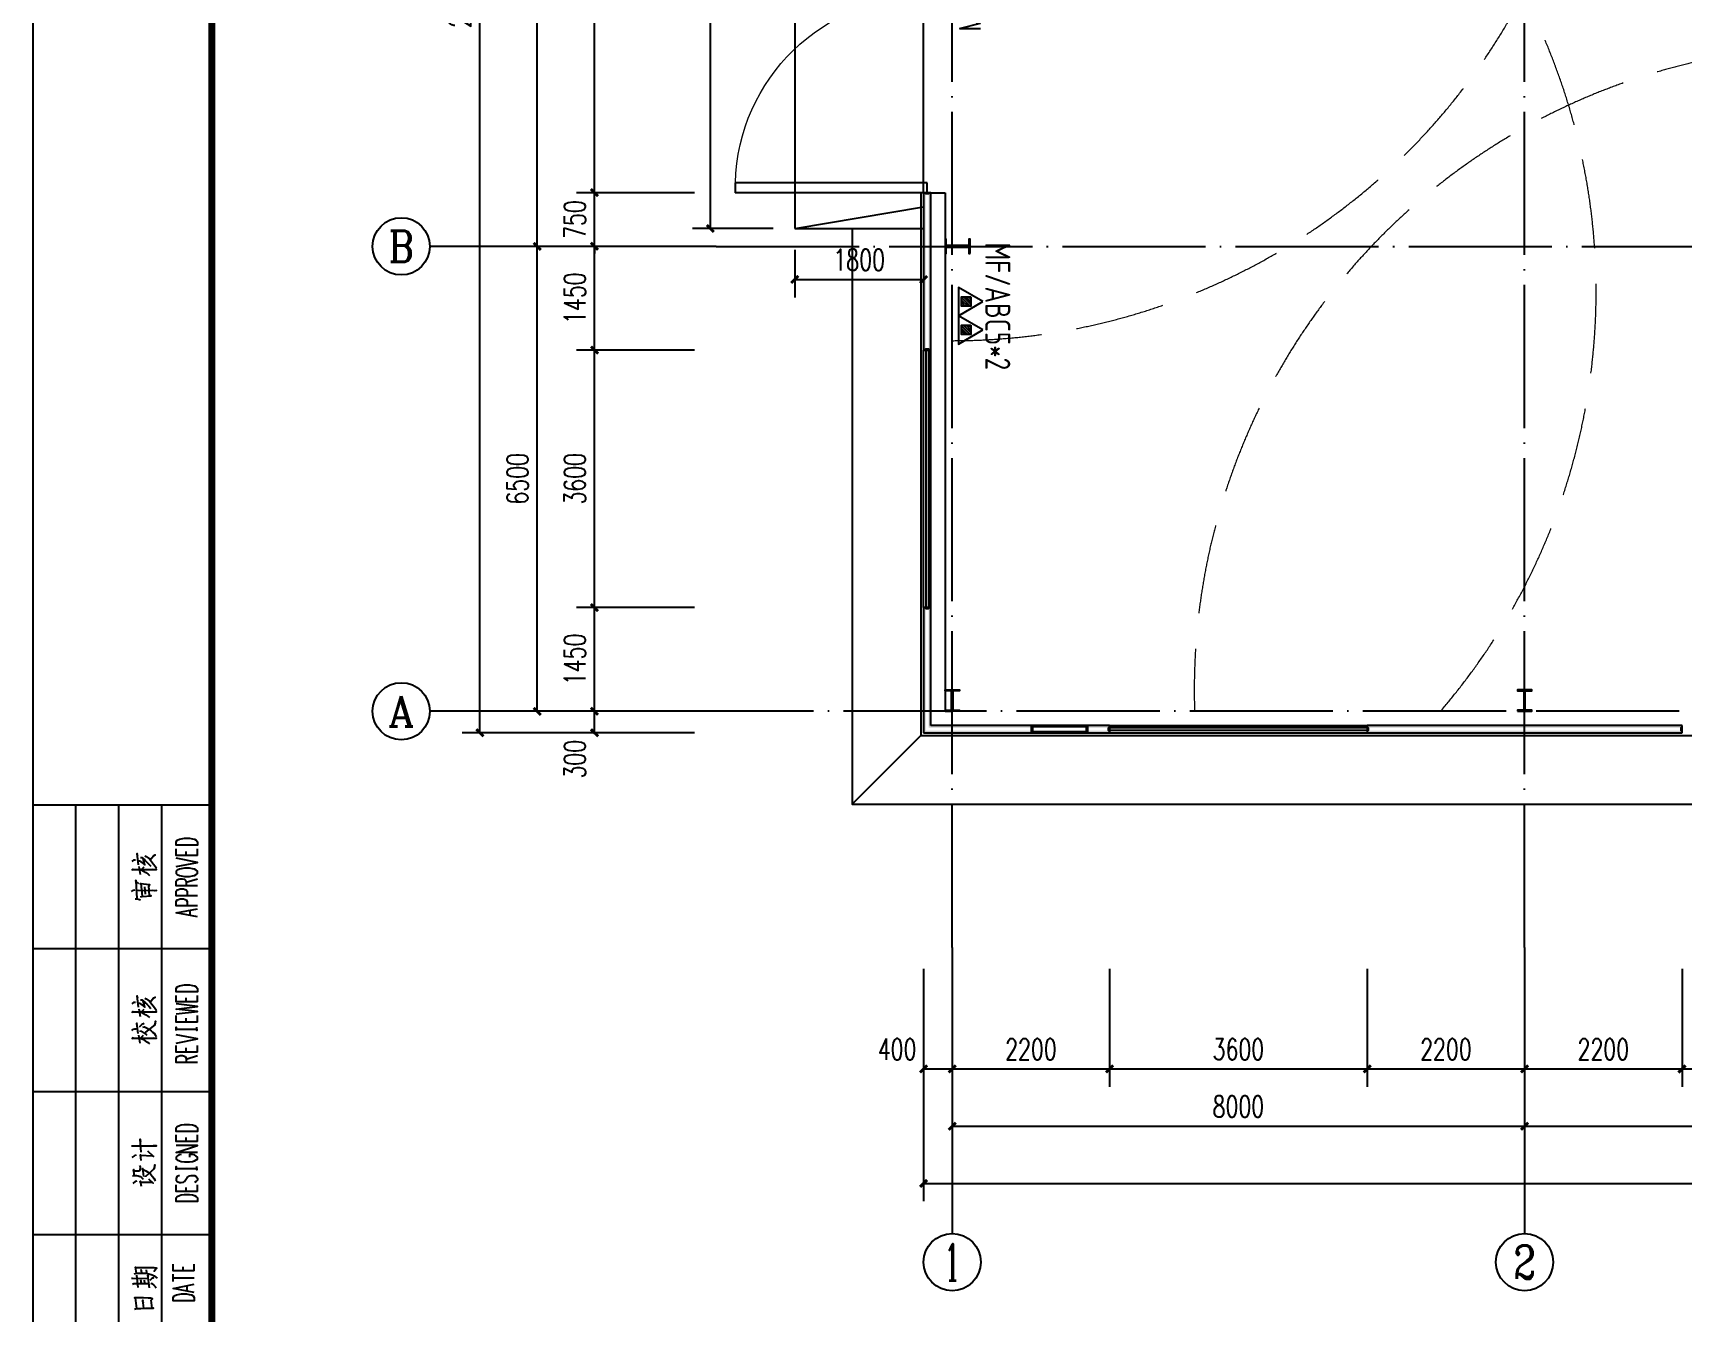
# Model space of a CAD drawing. Extents: x 4579863 to 4663963, y -547270 to -273670.
# Drawn here: x 4579863 to 4602910, y -470121 to -452240 of the extents above; entities that cross this region are included whole.
import ezdxf
from ezdxf.enums import TextEntityAlignment as Align

# ---------------------------------------------------------------- set-up
doc = ezdxf.new("R2010")
doc.units = 0
doc.header["$LTSCALE"] = 1000
doc.header["$MEASUREMENT"] = 0
doc.linetypes.add('DASH', pattern=[0.35, 0.25, -0.1])
doc.linetypes.add('DOTE', pattern=[2.42, 2, -0.2, 0.02, -0.2])
doc.layers.get('0').update_dxf_attribs({"linetype": 'CONTINUOUS'})
doc.layers.get('Defpoints').update_dxf_attribs({"linetype": 'CONTINUOUS'})
doc.layers.add('_0', color=7, linetype='CONTINUOUS', lineweight=25)
for name, color, linetype in [('AXIS', 3, 'CONTINUOUS'), ('AXIS_TEXT', 7, 'CONTINUOUS'), ('DOTE', 252, 'CONTINUOUS'), ('PIPE-消防', 1, 'CONTINUOUS'), ('Prof', 2, 'CONTINUOUS'), ('PUB_DIM', 3, 'CONTINUOUS'), ('PUB_TITLE', 4, 'CONTINUOUS'), ('PUB_WALL', 9, 'CONTINUOUS'), ('STAIR', 5, 'CONTINUOUS'), ('TEXT_给水', 7, 'CONTINUOUS'), ('WALL-MOVE', 6, 'CONTINUOUS'), ('WINDOW', 4, 'CONTINUOUS'), ('WINDOW_TEXT', 7, 'CONTINUOUS')]:
    doc.layers.add(name, color=color, linetype=linetype)
doc.styles.add('_TCH_AXIS', font='COMPLEX', dxfattribs={"bigfont": 'GBCBIG'})
doc.styles.add('_TCH_DIM_T3', font='SIMPLEX', dxfattribs={"width": 0.705882, "bigfont": 'GBCBIG'})
doc.styles.add('_TCH_WINDOW', font='SIMPLEX', dxfattribs={"height": 3.5, "bigfont": 'GBCBIG'})
doc.styles.add('COMPLEX', font='COMPLEX')
doc.styles.add('sceie', font='SCEIE', dxfattribs={"width": 0.75, "bigfont": 'SCEIC'})
doc.dimstyles.new('_TCH_ARCH&&100', dxfattribs={"dimtxt": 297.5, "dimasz": 100, "dimexe": 250, "dimexo": 300, "dimgap": 126.25, "dimtad": 1, "dimdec": 0, "dimzin": 0, "dimdsep": 46, "dimtxsty": '_TCH_DIM_T3', "dimblk": 'ARCHTICK', "dimcen": 0.09, "dimclrt": 7, "dimazin": 2, "dimtfac": 1, "dimtdec": 0, "dimtix": 1, "dimtmove": 2, "dimatfit": 3, "dimfxl": 0, "dimtolj": 1, "dimtzin": 0, "dimarcsym": 0})

# ---------------------------------------------------------------- blocks, each defined once
blk = doc.blocks.new('A$C04D97144')
for p, q in [((6, 0), (6, 180)), ((12, 0), (12, 180)), ((18, 0), (18, 180)), ((0, 160), (25, 160)), ((0, 140), (25, 140)), ((0, 120), (25, 120))]:
    blk.add_line(p, q)
blk.add_lwpolyline([(0, 180), (0, 0), (25, 0), (25, 180)], close=True)
for points in [[(22.97, 174.41), (20.03, 174.41), (20.03, 174.9), (20.17, 175.1), (20.47, 175.24), (20.72, 175.32), (21.18, 175.38), (21.87, 175.38), (22.28, 175.32), (22.58, 175.24), (22.83, 175.1), (22.97, 174.9), (22.97, 174.41), (22.97, 174.41)], [(14.77, 171.68), (14.55, 173.26), (14.52, 173.14), (14.6, 172.92)], [(15.62, 172.92), (15.82, 172.82), (16.28, 172.49), (16.56, 172.15), (16.86, 171.79), (17.09, 171.47), (17.27, 171.22)], [(16.39, 172.38), (16.86, 172.95), (17.09, 173.06), (16.81, 172.89)], [(22.97, 173), (20.03, 173), (20.03, 173.91)], [(21.43, 173), (21.43, 173.56)], [(22.97, 173), (22.97, 173.91)], [(13.81, 170.94), (13.95, 171.05), (13.92, 171.02), (17.27, 171.02), (17, 170.98), (16.72, 171.02)], [(13.86, 172.15), (14.14, 172.35), (14.27, 172.38), (14.34, 172.35)], [(14.74, 172.24), (14.91, 172.21), (15.58, 171.72), (15.62, 171.68), (15.41, 172.54)], [(14.8, 171.44), (14.97, 170.34)], [(14.99, 171.05), (15.44, 170.8), (15.79, 170.59), (16.04, 170.42), (16.29, 170.2)], [(15.05, 172.71), (15.19, 172.68), (15.62, 172.35), (15.65, 172.32), (15.93, 172.07), (16.21, 171.79), (16.46, 171.47)], [(15.19, 171.05), (15.54, 171.41)], [(20.03, 171.46), (22.97, 172.02), (20.03, 172.59)], [(20.03, 170.48), (20.17, 170.34), (20.47, 170.2), (20.72, 170.14), (21.18, 170.06), (21.87, 170.06), (22.28, 170.14), (22.58, 170.2), (22.83, 170.34), (22.97, 170.48), (22.97, 170.77), (22.83, 170.91), (22.58, 171.05), (22.28, 171.11), (21.87, 171.19), (21.18, 171.19), (20.72, 171.11), (20.47, 171.05), (20.17, 170.91), (20.03, 170.77), (20.03, 170.48), (20.03, 170.48)], [(14.56, 166.93), (14.41, 169.49), (14.31, 169.43), (14.77, 169.08)], [(16.18, 168.75), (16.32, 168.86), (14.97, 169.04), (15.08, 169.08), (15.27, 167.31)], [(15.02, 167.18), (15.27, 167.25), (16.53, 167.36), (16.29, 167.32), (16.18, 168.75), (16.15, 168.58), (16.21, 168.27)], [(15.73, 167.59), (15.62, 168.61)], [(22.97, 168.74), (20.03, 168.74), (20.03, 169.37), (20.17, 169.57), (20.33, 169.65), (20.58, 169.71), (20.88, 169.71), (21.18, 169.65), (21.27, 169.57), (21.43, 169.37), (21.43, 168.74)], [(22.97, 167.34), (20.03, 167.34), (20.03, 167.97), (20.17, 168.17), (20.33, 168.24), (20.58, 168.31), (21.02, 168.31), (21.27, 168.24), (21.43, 168.17), (21.57, 167.97), (21.57, 167.34)], [(21.43, 169.23), (22.97, 169.71)], [(13.78, 167.95), (14.06, 168.13), (14.27, 168.19)], [(14.27, 166.93), (14.52, 166.93), (14.71, 166.88), (14.91, 166.82), (15.05, 166.76)], [(14.66, 168.06), (14.71, 168.13), (17.28, 168.09), (17.03, 168.05), (16.72, 168.09)], [(22.97, 165.93), (20.03, 165.93), (20.03, 166.57), (20.17, 166.77), (20.33, 166.84), (20.58, 166.92), (21.02, 166.92), (21.27, 166.84), (21.43, 166.77), (21.57, 166.57), (21.57, 165.93)], [(22.97, 164.39), (20.03, 164.95), (22.97, 165.52)], [(21.98, 164.61), (21.98, 165.3)], [(22.97, 153.91), (20.03, 153.91), (20.03, 154.4), (20.17, 154.6), (20.47, 154.74), (20.72, 154.82), (21.18, 154.88), (21.87, 154.88), (22.28, 154.82), (22.58, 154.74), (22.83, 154.6), (22.97, 154.4), (22.97, 153.91), (22.97, 153.91)], [(13.86, 152.26), (14.14, 152.46), (14.27, 152.49), (14.34, 152.46)], [(14.77, 151.79), (14.55, 153.37), (14.52, 153.26), (14.6, 153.03)], [(14.74, 152.35), (14.91, 152.32), (15.58, 151.84), (15.62, 151.79), (15.41, 152.67)], [(15.05, 152.82), (15.19, 152.81), (15.62, 152.46), (15.65, 152.43), (15.93, 152.18), (16.21, 151.9), (16.46, 151.58)], [(15.62, 153.03), (15.82, 152.95), (16.28, 152.6), (16.56, 152.26), (16.86, 151.9), (17.09, 151.58), (17.27, 151.33)], [(16.39, 152.49), (16.86, 153.06), (17.09, 153.17), (16.81, 153)], [(22.97, 152.51), (20.03, 152.51), (20.03, 153.42)], [(20.03, 150.83), (22.97, 151.18), (20.03, 151.52), (22.97, 151.88), (20.03, 152.23)], [(21.43, 152.51), (21.43, 153.06)], [(22.97, 152.51), (22.97, 153.42)], [(13.81, 151.05), (13.95, 151.16), (13.92, 151.13), (17.27, 151.13), (17, 151.1), (16.72, 151.13)], [(14.8, 151.55), (14.97, 150.45)], [(14.99, 151.16), (15.44, 150.91), (15.79, 150.7), (16.04, 150.53), (16.29, 150.31)], [(15.19, 151.16), (15.54, 151.52)], [(15.73, 148.21), (15.79, 148.3), (17.09, 149.29), (17.12, 149.82), (17.03, 149.32), (16.92, 149.18)], [(22.97, 149.7), (20.03, 149.7), (20.03, 150.61)], [(21.43, 149.7), (21.43, 150.26)], [(22.97, 149.7), (22.97, 150.61)], [(13.81, 148.52), (14.06, 148.69), (14.23, 148.76), (14.41, 148.76)], [(14.71, 148.1), (14.52, 149.54), (14.49, 149.43), (14.55, 149.29)], [(14.74, 147.84), (14.94, 146.76)], [(14.91, 149.01), (15.22, 149.35), (15.36, 149.43), (15.54, 149.54)], [(14.91, 148.47), (15.13, 148.44), (15.54, 148.16), (15.82, 147.95), (15.93, 147.84)], [(15.08, 147.47), (15.44, 147.88)], [(15.33, 148.98), (15.57, 149.01), (15.96, 148.83), (16.28, 148.66), (16.53, 148.47), (16.72, 148.3), (16.92, 148.13), (17.09, 147.92), (17.27, 147.67)], [(20.03, 148.52), (20.03, 148.98), (20.03, 148.71), (22.89, 148.71), (22.89, 148.52), (22.89, 148.98)], [(20.03, 146.76), (22.97, 147.33), (20.03, 147.89)], [(13.81, 147.36), (13.98, 147.5), (13.92, 147.45), (17.27, 147.45), (17.06, 147.39), (16.78, 147.45)], [(14.94, 147.45), (15.33, 147.28), (15.68, 147.08), (15.99, 146.89), (16.28, 146.65)], [(22.97, 145.5), (20.03, 145.5), (20.03, 146.42)], [(21.43, 145.5), (21.43, 146.07)], [(22.97, 145.5), (22.97, 146.42)], [(22.97, 144.03), (20.03, 144.03), (20.03, 144.67), (20.17, 144.88), (20.33, 144.94), (20.58, 145.02), (20.88, 145.02), (21.18, 144.94), (21.27, 144.88), (21.43, 144.67), (21.43, 144.03)], [(21.43, 144.53), (22.97, 145.02)], [(22.97, 134.41), (20.03, 134.41), (20.03, 134.9), (20.17, 135.1), (20.47, 135.25), (20.72, 135.31), (21.18, 135.39), (21.87, 135.39), (22.28, 135.31), (22.58, 135.25), (22.83, 135.1), (22.97, 134.9), (22.97, 134.41), (22.97, 134.41)], [(22.97, 133), (20.03, 133), (20.03, 133.91)], [(22.97, 133), (22.97, 133.91)], [(13.78, 132.37), (13.98, 132.39), (17.28, 132.39), (17.06, 132.37), (16.78, 132.39)], [(15.13, 131.49), (14.99, 133.33), (14.97, 133.22), (15.02, 132.98)], [(15.13, 130.33), (15.02, 131.11), (14.97, 131.07), (16.72, 131), (16.84, 130.89), (16.04, 131.66)], [(22.97, 131.46), (20.03, 131.46), (22.97, 132.45), (20.03, 132.45)], [(21.43, 133), (21.43, 133.56)], [(13.86, 130.75), (14.14, 130.97), (14.28, 131.08), (14.45, 131.15)], [(14.14, 128.29), (14.09, 129.06), (14, 128.99), (14.23, 128.9), (14.42, 128.9), (14.6, 128.9), (14.8, 128.9), (14.88, 128.93), (14.97, 128.99), (14.99, 129.1), (15.02, 129.24), (15.02, 129.45), (14.99, 129.56), (14.94, 129.64)], [(15.51, 128.11), (15.36, 129.21), (15.27, 129.13), (15.51, 129.02), (15.79, 128.88), (16.01, 128.74), (16.21, 128.6), (16.46, 128.37), (16.7, 128.11), (16.89, 127.86), (17.03, 127.66), (17.12, 127.49)], [(15.76, 128.08), (15.76, 128.15), (17, 129.2), (17.03, 129.73), (16.95, 129.2), (16.84, 129.06)], [(20.72, 131.19), (20.47, 131.11), (20.17, 130.97), (20.03, 130.83), (20.03, 130.55), (20.17, 130.42), (20.47, 130.28), (20.72, 130.2), (21.18, 130.14), (21.87, 130.14), (22.28, 130.2), (22.58, 130.28), (22.83, 130.42), (22.97, 130.55), (22.97, 130.83), (22.83, 130.97), (22.58, 131.11), (22.28, 131.19), (21.87, 131.19), (21.87, 130.83)], [(20.03, 129.02), (20.03, 129.48), (20.03, 129.21), (22.89, 129.21), (22.89, 129.02), (22.89, 129.48)], [(13.92, 128.22), (14.17, 128.26), (14.45, 128.26), (14.71, 128.19), (14.97, 128.11), (15.13, 128), (15.27, 127.89), (15.41, 127.75)], [(13.98, 127.12), (14.38, 127.45), (14.55, 127.52)], [(15.16, 126.7), (15.05, 127.45), (14.94, 127.34), (15.16, 127.31), (16.67, 127.3), (16.78, 127.16), (16.18, 127.75)], [(20.47, 128.24), (20.17, 128.1), (20.03, 127.89), (20.03, 127.61), (20.17, 127.41), (20.47, 127.27), (20.72, 127.27), (21.02, 127.33), (21.18, 127.41), (21.27, 127.55), (21.57, 127.97), (21.73, 128.1), (21.87, 128.18), (22.12, 128.24), (22.58, 128.24), (22.83, 128.1), (22.97, 127.89), (22.97, 127.61), (22.83, 127.41), (22.58, 127.27)], [(22.97, 126.01), (20.03, 126.01), (20.03, 126.92)], [(22.97, 126.01), (22.97, 126.92)], [(22.97, 124.61), (20.03, 124.61), (20.03, 125.1), (20.17, 125.3), (20.47, 125.44), (20.72, 125.52), (21.18, 125.58), (21.87, 125.58), (22.28, 125.52), (22.58, 125.44), (22.83, 125.3), (22.97, 125.1), (22.97, 124.61), (22.97, 124.61)], [(21.43, 126.01), (21.43, 126.56)], [(14.49, 114.6), (14.34, 115.45), (14.27, 115.36), (15.13, 115.36), (15.19, 115.36), (16.46, 115.39), (16.95, 115.36), (17.23, 115.33), (17.31, 115.31), (16.95, 114.89), (17.2, 115.28)], [(22.54, 114.92), (19.59, 114.92), (19.59, 115.83)], [(21, 114.92), (21, 115.48)], [(22.54, 114.92), (22.54, 115.83)], [(13.75, 113.87), (13.92, 113.91), (16.13, 113.83)], [(13.92, 113.06), (14.09, 113.13), (16.21, 113.13)], [(14.14, 114.51), (14.45, 114.6), (15.08, 114.6), (15.76, 114.57), (16.18, 114.51), (16.64, 114.37), (16.92, 114.2), (17.34, 113.88)], [(14.69, 112.61), (14.52, 114.29)], [(15.16, 113.16), (15.08, 113.66)], [(15.19, 114.62), (15.11, 115.11)], [(15.65, 113.17), (15.57, 113.63)], [(15.93, 114.57), (15.93, 114.62), (15.85, 115.07)], [(16.29, 112.53), (16.07, 114.29), (16.04, 114.2), (16.13, 114.09)], [(16.39, 113.63), (16.72, 113.94), (16.86, 113.94), (16.61, 113.83)], [(16.46, 113.17), (16.61, 113.16), (16.89, 112.92), (17.09, 112.72), (17.23, 112.53)], [(19.59, 113.44), (19.59, 114.43)], [(19.59, 113.94), (22.54, 113.94)], [(22.54, 111.9), (19.59, 112.47), (22.54, 113.03)], [(14.17, 109.58), (14.45, 109.64), (15.08, 109.67), (15.73, 109.69), (15.82, 109.69), (16.28, 109.69), (16.86, 109.69), (16.67, 109.69), (16.5, 110.8), (16.7, 111.02), (16.43, 111.08), (16.1, 111.08), (15.44, 111.12), (14.77, 111.13), (14.2, 111.13), (14.28, 111.16), (14.49, 109.67)], [(15.51, 109.69), (15.33, 110.8), (15.3, 110.69), (15.41, 110.42)], [(22.54, 110.72), (19.59, 110.72), (19.59, 111.21), (19.75, 111.41), (20.05, 111.56), (20.3, 111.63), (20.75, 111.7), (21.44, 111.7), (21.85, 111.63), (22.15, 111.56), (22.4, 111.41), (22.54, 111.21), (22.54, 110.72), (22.54, 110.72)], [(21.55, 112.12), (21.55, 112.81)]]:
    blk.add_lwpolyline(points)
blk = doc.blocks.new('A$C1BD43FEB')
blk.add_blockref('A$C04D97144', (0, 0))
blk = doc.blocks.new('GXED01100007000C')
blk.add_blockref('A$C1BD43FEB', (-25, 0))
blk = doc.blocks.new('_ArchTick')
at = {"color": 0, "linetype": 'ByBlock', "const_width": 0.4}
blk.add_lwpolyline([(-0.5, -0.5), (0.5, 0.5)], dxfattribs=at)
blk = doc.blocks.new('*D321')
at = {"layer": 'Defpoints', "color": 0}
for p in [(4590510, -454973), (4592310, -454973), (4592310, -455686)]:
    blk.add_point(p, dxfattribs=at)
at = {"layer": 'PUB_DIM', "color": 0, "lineweight": -2}
for p, q in [((4590510, -455273), (4590510, -455936)), ((4592310, -455273), (4592310, -455936)), ((4590510, -455686), (4592310, -455686))]:
    blk.add_line(p, q, dxfattribs=at)
at = {"layer": 'PUB_DIM', "color": 0, "lineweight": -2, "xscale": 100, "yscale": 100, "zscale": 100, "rotation": 180}
blk.add_blockref('_ArchTick', (4590510, -455686), dxfattribs=at)
at = {"layer": 'PUB_DIM', "color": 0, "lineweight": -2, "xscale": 100, "yscale": 100, "zscale": 100}
blk.add_blockref('_ArchTick', (4592310, -455686), dxfattribs=at)
at = {"layer": 'PUB_DIM', "color": 7, "insert": (4591410, -455411), "char_height": 297.5, "attachment_point": 5, "style": '_TCH_DIM_T3'}
blk.add_mtext('\\A1;1800', dxfattribs=at)
blk = doc.blocks.new('*D322')
at = {"layer": 'Defpoints', "color": 0}
for p in [(4589330, -448473), (4590510, -448473), (4590510, -454973)]:
    blk.add_point(p, dxfattribs=at)
at = {"layer": 'PUB_DIM', "color": 0, "lineweight": -2}
for p, q in [((4590210, -448473), (4589080, -448473)), ((4589330, -454973), (4589330, -448473)), ((4590210, -454973), (4589080, -454973))]:
    blk.add_line(p, q, dxfattribs=at)
at = {"layer": 'PUB_DIM', "color": 0, "lineweight": -2, "xscale": 100, "yscale": 100, "zscale": 100}
for p, rotation in [((4589330, -448473), 90), ((4589330, -454973), 270)]:
    blk.add_blockref('_ArchTick', p, dxfattribs=dict(at, rotation=rotation))
at = {"layer": 'PUB_DIM', "color": 7, "insert": (4589055, -451723), "char_height": 297.5, "attachment_point": 5, "rotation": 90, "style": '_TCH_DIM_T3'}
blk.add_mtext('\\A1;6500', dxfattribs=at)
blk = doc.blocks.new('*D334')
at = {"layer": 'Defpoints', "color": 0}
for p in [(4587710, -461723), (4589410, -461723), (4589410, -462023)]:
    blk.add_point(p, dxfattribs=at)
at = {"layer": 'PUB_DIM', "color": 0, "lineweight": -2}
for p, q in [((4589110, -461723), (4587460, -461723)), ((4587710, -462023), (4587710, -461723)), ((4589110, -462023), (4587460, -462023))]:
    blk.add_line(p, q, dxfattribs=at)
at = {"layer": 'PUB_DIM', "color": 0, "lineweight": -2, "xscale": 100, "yscale": 100, "zscale": 100}
for p, rotation in [((4587710, -461723), 90), ((4587710, -462023), 270)]:
    blk.add_blockref('_ArchTick', p, dxfattribs=dict(at, rotation=rotation))
at = {"layer": 'PUB_DIM', "color": 7, "insert": (4587435, -462393), "char_height": 297.5, "attachment_point": 5, "rotation": 90, "style": '_TCH_DIM_T3'}
blk.add_mtext('\\A1;300', dxfattribs=at)
blk = doc.blocks.new('*D335')
at = {"layer": 'Defpoints', "color": 0}
for p in [(4587710, -460273), (4589410, -460273), (4589410, -461723)]:
    blk.add_point(p, dxfattribs=at)
at = {"layer": 'PUB_DIM', "color": 0, "lineweight": -2}
for p, q in [((4589110, -460273), (4587460, -460273)), ((4587710, -461723), (4587710, -460273)), ((4589110, -461723), (4587460, -461723))]:
    blk.add_line(p, q, dxfattribs=at)
at = {"layer": 'PUB_DIM', "color": 0, "lineweight": -2, "xscale": 100, "yscale": 100, "zscale": 100}
for p, rotation in [((4587710, -460273), 90), ((4587710, -461723), 270)]:
    blk.add_blockref('_ArchTick', p, dxfattribs=dict(at, rotation=rotation))
at = {"layer": 'PUB_DIM', "color": 7, "insert": (4587435, -460998), "char_height": 297.5, "attachment_point": 5, "rotation": 90, "style": '_TCH_DIM_T3'}
blk.add_mtext('\\A1;1450', dxfattribs=at)
blk = doc.blocks.new('*D336')
at = {"layer": 'Defpoints', "color": 0}
for p in [(4587710, -456673), (4589410, -456673), (4589410, -460273)]:
    blk.add_point(p, dxfattribs=at)
at = {"layer": 'PUB_DIM', "color": 0, "lineweight": -2}
for p, q in [((4589110, -456673), (4587460, -456673)), ((4587710, -460273), (4587710, -456673)), ((4589110, -460273), (4587460, -460273))]:
    blk.add_line(p, q, dxfattribs=at)
at = {"layer": 'PUB_DIM', "color": 0, "lineweight": -2, "xscale": 100, "yscale": 100, "zscale": 100}
for p, rotation in [((4587710, -456673), 90), ((4587710, -460273), 270)]:
    blk.add_blockref('_ArchTick', p, dxfattribs=dict(at, rotation=rotation))
at = {"layer": 'PUB_DIM', "color": 7, "insert": (4587435, -458473), "char_height": 297.5, "attachment_point": 5, "rotation": 90, "style": '_TCH_DIM_T3'}
blk.add_mtext('\\A1;3600', dxfattribs=at)
blk = doc.blocks.new('*D337')
at = {"layer": 'Defpoints', "color": 0}
for p in [(4587710, -455223), (4589410, -455223), (4589410, -456673)]:
    blk.add_point(p, dxfattribs=at)
at = {"layer": 'PUB_DIM', "color": 0, "lineweight": -2}
for p, q in [((4589110, -455223), (4587460, -455223)), ((4587710, -456673), (4587710, -455223)), ((4589110, -456673), (4587460, -456673))]:
    blk.add_line(p, q, dxfattribs=at)
at = {"layer": 'PUB_DIM', "color": 0, "lineweight": -2, "xscale": 100, "yscale": 100, "zscale": 100}
for p, rotation in [((4587710, -455223), 90), ((4587710, -456673), 270)]:
    blk.add_blockref('_ArchTick', p, dxfattribs=dict(at, rotation=rotation))
at = {"layer": 'PUB_DIM', "color": 7, "insert": (4587435, -455948), "char_height": 297.5, "attachment_point": 5, "rotation": 90, "style": '_TCH_DIM_T3'}
blk.add_mtext('\\A1;1450', dxfattribs=at)
blk = doc.blocks.new('*D338')
at = {"layer": 'Defpoints', "color": 0}
for p in [(4587710, -454473), (4589410, -454473), (4589410, -455223)]:
    blk.add_point(p, dxfattribs=at)
at = {"layer": 'PUB_DIM', "color": 0, "lineweight": -2}
for p, q in [((4589110, -454473), (4587460, -454473)), ((4587710, -454473), (4587710, -454373)), ((4587710, -455223), (4587710, -454473)), ((4589110, -455223), (4587460, -455223)), ((4587710, -455223), (4587710, -455323))]:
    blk.add_line(p, q, dxfattribs=at)
at = {"layer": 'PUB_DIM', "color": 0, "lineweight": -2, "xscale": 100, "yscale": 100, "zscale": 100}
for p, rotation in [((4587710, -454473), 270), ((4587710, -455223), 90)]:
    blk.add_blockref('_ArchTick', p, dxfattribs=dict(at, rotation=rotation))
at = {"layer": 'PUB_DIM', "color": 7, "insert": (4587435, -454848), "char_height": 297.5, "attachment_point": 5, "rotation": 90, "style": '_TCH_DIM_T3'}
blk.add_mtext('\\A1;750', dxfattribs=at)
blk = doc.blocks.new('*D339')
at = {"layer": 'Defpoints', "color": 0}
for p in [(4587710, -448973), (4589410, -448973), (4589410, -454473)]:
    blk.add_point(p, dxfattribs=at)
at = {"layer": 'PUB_DIM', "color": 0, "lineweight": -2}
for p, q in [((4589110, -448973), (4587460, -448973)), ((4587710, -454473), (4587710, -448973)), ((4589110, -454473), (4587460, -454473))]:
    blk.add_line(p, q, dxfattribs=at)
at = {"layer": 'PUB_DIM', "color": 0, "lineweight": -2, "xscale": 100, "yscale": 100, "zscale": 100}
for p, rotation in [((4587710, -448973), 90), ((4587710, -454473), 270)]:
    blk.add_blockref('_ArchTick', p, dxfattribs=dict(at, rotation=rotation))
at = {"layer": 'PUB_DIM', "color": 7, "insert": (4587435, -451723), "char_height": 297.5, "attachment_point": 5, "rotation": 90, "style": '_TCH_DIM_T3'}
blk.add_mtext('\\A1;5500', dxfattribs=at)
blk = doc.blocks.new('*D345')
at = {"layer": 'Defpoints', "color": 0}
for p in [(4592310, -465023), (4592710, -465023), (4592710, -466723)]:
    blk.add_point(p, dxfattribs=at)
at = {"layer": 'PUB_DIM', "color": 0, "lineweight": -2}
for p, q in [((4592310, -465323), (4592310, -466973)), ((4592710, -465323), (4592710, -466973)), ((4592310, -466723), (4592710, -466723))]:
    blk.add_line(p, q, dxfattribs=at)
at = {"layer": 'PUB_DIM', "color": 0, "lineweight": -2, "xscale": 100, "yscale": 100, "zscale": 100, "rotation": 180}
blk.add_blockref('_ArchTick', (4592310, -466723), dxfattribs=at)
at = {"layer": 'PUB_DIM', "color": 0, "lineweight": -2, "xscale": 100, "yscale": 100, "zscale": 100}
blk.add_blockref('_ArchTick', (4592710, -466723), dxfattribs=at)
at = {"layer": 'PUB_DIM', "color": 7, "insert": (4591940, -466448), "char_height": 297.5, "attachment_point": 5, "style": '_TCH_DIM_T3'}
blk.add_mtext('\\A1;400', dxfattribs=at)
blk = doc.blocks.new('*D346')
at = {"layer": 'Defpoints', "color": 0}
for p in [(4592710, -465023), (4594910, -465023), (4594910, -466723)]:
    blk.add_point(p, dxfattribs=at)
at = {"layer": 'PUB_DIM', "color": 0, "lineweight": -2}
for p, q in [((4592710, -465323), (4592710, -466973)), ((4594910, -465323), (4594910, -466973)), ((4592710, -466723), (4594910, -466723))]:
    blk.add_line(p, q, dxfattribs=at)
at = {"layer": 'PUB_DIM', "color": 0, "lineweight": -2, "xscale": 100, "yscale": 100, "zscale": 100, "rotation": 180}
blk.add_blockref('_ArchTick', (4592710, -466723), dxfattribs=at)
at = {"layer": 'PUB_DIM', "color": 0, "lineweight": -2, "xscale": 100, "yscale": 100, "zscale": 100}
blk.add_blockref('_ArchTick', (4594910, -466723), dxfattribs=at)
at = {"layer": 'PUB_DIM', "color": 7, "insert": (4593810, -466448), "char_height": 297.5, "attachment_point": 5, "style": '_TCH_DIM_T3'}
blk.add_mtext('\\A1;2200', dxfattribs=at)
blk = doc.blocks.new('*D347')
at = {"layer": 'Defpoints', "color": 0}
for p in [(4594910, -465023), (4598510, -465023), (4598510, -466723)]:
    blk.add_point(p, dxfattribs=at)
at = {"layer": 'PUB_DIM', "color": 0, "lineweight": -2}
for p, q in [((4594910, -465323), (4594910, -466973)), ((4598510, -465323), (4598510, -466973)), ((4594910, -466723), (4598510, -466723))]:
    blk.add_line(p, q, dxfattribs=at)
at = {"layer": 'PUB_DIM', "color": 0, "lineweight": -2, "xscale": 100, "yscale": 100, "zscale": 100, "rotation": 180}
blk.add_blockref('_ArchTick', (4594910, -466723), dxfattribs=at)
at = {"layer": 'PUB_DIM', "color": 0, "lineweight": -2, "xscale": 100, "yscale": 100, "zscale": 100}
blk.add_blockref('_ArchTick', (4598510, -466723), dxfattribs=at)
at = {"layer": 'PUB_DIM', "color": 7, "insert": (4596710, -466448), "char_height": 297.5, "attachment_point": 5, "style": '_TCH_DIM_T3'}
blk.add_mtext('\\A1;3600', dxfattribs=at)
blk = doc.blocks.new('*D348')
at = {"layer": 'Defpoints', "color": 0}
for p in [(4598510, -465023), (4600710, -465023), (4600710, -466723)]:
    blk.add_point(p, dxfattribs=at)
at = {"layer": 'PUB_DIM', "color": 0, "lineweight": -2}
for p, q in [((4598510, -465323), (4598510, -466973)), ((4600710, -465323), (4600710, -466973)), ((4598510, -466723), (4600710, -466723))]:
    blk.add_line(p, q, dxfattribs=at)
at = {"layer": 'PUB_DIM', "color": 0, "lineweight": -2, "xscale": 100, "yscale": 100, "zscale": 100, "rotation": 180}
blk.add_blockref('_ArchTick', (4598510, -466723), dxfattribs=at)
at = {"layer": 'PUB_DIM', "color": 0, "lineweight": -2, "xscale": 100, "yscale": 100, "zscale": 100}
blk.add_blockref('_ArchTick', (4600710, -466723), dxfattribs=at)
at = {"layer": 'PUB_DIM', "color": 7, "insert": (4599610, -466448), "char_height": 297.5, "attachment_point": 5, "style": '_TCH_DIM_T3'}
blk.add_mtext('\\A1;2200', dxfattribs=at)
blk = doc.blocks.new('*D349')
at = {"layer": 'Defpoints', "color": 0}
for p in [(4600710, -465023), (4602910, -465023), (4602910, -466723)]:
    blk.add_point(p, dxfattribs=at)
at = {"layer": 'PUB_DIM', "color": 0, "lineweight": -2}
for p, q in [((4600710, -465323), (4600710, -466973)), ((4602910, -465323), (4602910, -466973)), ((4600710, -466723), (4602910, -466723))]:
    blk.add_line(p, q, dxfattribs=at)
at = {"layer": 'PUB_DIM', "color": 0, "lineweight": -2, "xscale": 100, "yscale": 100, "zscale": 100, "rotation": 180}
blk.add_blockref('_ArchTick', (4600710, -466723), dxfattribs=at)
at = {"layer": 'PUB_DIM', "color": 0, "lineweight": -2, "xscale": 100, "yscale": 100, "zscale": 100}
blk.add_blockref('_ArchTick', (4602910, -466723), dxfattribs=at)
at = {"layer": 'PUB_DIM', "color": 7, "insert": (4601810, -466448), "char_height": 297.5, "attachment_point": 5, "style": '_TCH_DIM_T3'}
blk.add_mtext('\\A1;2200', dxfattribs=at)
blk = doc.blocks.new('*D350')
at = {"layer": 'Defpoints', "color": 0}
for p in [(4602910, -465023), (4606510, -465023), (4606510, -466723)]:
    blk.add_point(p, dxfattribs=at)
at = {"layer": 'PUB_DIM', "color": 0, "lineweight": -2}
for p, q in [((4602910, -465323), (4602910, -466973)), ((4606510, -465323), (4606510, -466973)), ((4602910, -466723), (4606510, -466723))]:
    blk.add_line(p, q, dxfattribs=at)
at = {"layer": 'PUB_DIM', "color": 0, "lineweight": -2, "xscale": 100, "yscale": 100, "zscale": 100, "rotation": 180}
blk.add_blockref('_ArchTick', (4602910, -466723), dxfattribs=at)
at = {"layer": 'PUB_DIM', "color": 0, "lineweight": -2, "xscale": 100, "yscale": 100, "zscale": 100}
blk.add_blockref('_ArchTick', (4606510, -466723), dxfattribs=at)
at = {"layer": 'PUB_DIM', "color": 7, "insert": (4604710, -466448), "char_height": 297.5, "attachment_point": 5, "style": '_TCH_DIM_T3'}
blk.add_mtext('\\A1;3600', dxfattribs=at)
blk = doc.blocks.new('$DorLib2D$00000002')
for p, q in [((-0.5, 0), (-0.5, 0.4875)), ((-0.475, 0.4875), (-0.5, 0.4875)), ((-0.475, 0), (-0.475, 0.4875)), ((0.475, 0), (0.475, 0.4875)), ((0.475, 0.4875), (0.5, 0.4875)), ((0.5, 0), (0.5, 0.4875)), ((-0.5, 0), (-0.475, 0)), ((0.5, 0), (0.475, 0))]:
    blk.add_line(p, q)
at = {"lineweight": 13}
for centre, start, end in [((-0.4875, 0), 0, 88.5307), ((0.4875, 0), 91.4693, 180)]:
    blk.add_arc(centre, 0.4875, start, end, dxfattribs=at)
blk = doc.blocks.new('$TCHSYS$WIN2D')
for p, q in [((-0.5, 0.5), (0.5, 0.5)), ((-0.5, 0.5), (-0.5, -0.5)), ((0.5, 0.5), (0.5, -0.5)), ((0.5, 0.1667), (-0.5, 0.1667)), ((0.5, -0.1667), (-0.5, -0.1667)), ((-0.5, -0.5), (0.5, -0.5))]:
    blk.add_line(p, q)
blk = doc.blocks.new('*D299')
at = {"layer": 'AXIS', "color": 0, "lineweight": -2}
for p, q in [((4589110, -455223), (4586660, -455223)), ((4586910, -461723), (4586910, -455223)), ((4589110, -461723), (4586660, -461723))]:
    blk.add_line(p, q, dxfattribs=at)
at = {"layer": 'Defpoints', "color": 0}
for p in [(4586910, -455223), (4589410, -455223), (4589410, -461723)]:
    blk.add_point(p, dxfattribs=at)
at = {"layer": 'AXIS', "color": 0, "lineweight": -2, "xscale": 100, "yscale": 100, "zscale": 100}
for p, rotation in [((4586910, -455223), 90), ((4586910, -461723), 270)]:
    blk.add_blockref('_ArchTick', p, dxfattribs=dict(at, rotation=rotation))
at = {"layer": 'AXIS', "color": 7, "insert": (4586635, -458473), "char_height": 297.5, "attachment_point": 5, "rotation": 90, "style": '_TCH_DIM_T3'}
blk.add_mtext('\\A1;6500', dxfattribs=at)
blk = doc.blocks.new('*D300')
at = {"layer": 'AXIS', "color": 0, "lineweight": -2}
for p, q in [((4589110, -448223), (4586660, -448223)), ((4586910, -455223), (4586910, -448223)), ((4589110, -455223), (4586660, -455223))]:
    blk.add_line(p, q, dxfattribs=at)
at = {"layer": 'Defpoints', "color": 0}
for p in [(4586910, -448223), (4589410, -448223), (4589410, -455223)]:
    blk.add_point(p, dxfattribs=at)
at = {"layer": 'AXIS', "color": 0, "lineweight": -2, "xscale": 100, "yscale": 100, "zscale": 100}
for p, rotation in [((4586910, -448223), 90), ((4586910, -455223), 270)]:
    blk.add_blockref('_ArchTick', p, dxfattribs=dict(at, rotation=rotation))
at = {"layer": 'AXIS', "color": 7, "insert": (4586635, -451723), "char_height": 297.5, "attachment_point": 5, "rotation": 90, "style": '_TCH_DIM_T3'}
blk.add_mtext('\\A1;7000', dxfattribs=at)
blk = doc.blocks.new('*D302')
at = {"layer": 'AXIS', "color": 0, "lineweight": -2}
for p, q in [((4589110, -441423), (4585860, -441423)), ((4586110, -462023), (4586110, -441423)), ((4589110, -462023), (4585860, -462023))]:
    blk.add_line(p, q, dxfattribs=at)
at = {"layer": 'Defpoints', "color": 0}
for p in [(4586110, -441423), (4589410, -441423), (4589410, -462023)]:
    blk.add_point(p, dxfattribs=at)
at = {"layer": 'AXIS', "color": 0, "lineweight": -2, "xscale": 100, "yscale": 100, "zscale": 100}
for p, rotation in [((4586110, -441423), 90), ((4586110, -462023), 270)]:
    blk.add_blockref('_ArchTick', p, dxfattribs=dict(at, rotation=rotation))
at = {"layer": 'AXIS', "color": 7, "insert": (4585835, -451723), "char_height": 297.5, "attachment_point": 5, "rotation": 90, "style": '_TCH_DIM_T3'}
blk.add_mtext('\\A1;20600', dxfattribs=at)
blk = doc.blocks.new('_AXISO')
blk.add_circle((0, 0), 0.5)
at = {"layer": 'AXIS_TEXT', "style": 'COMPLEX', "width": 1.041667}
blk.add_attdef('A', text='', height=0.56, dxfattribs=at).set_placement((-0.25, -0.28), (0.25, -0.28), align=Align.FIT)
blk = doc.blocks.new('*D314')
at = {"layer": 'AXIS', "color": 0, "lineweight": -2}
for p, q in [((4592710, -465323), (4592710, -467773)), ((4600710, -465323), (4600710, -467773)), ((4592710, -467523), (4600710, -467523))]:
    blk.add_line(p, q, dxfattribs=at)
at = {"layer": 'Defpoints', "color": 0}
for p in [(4592710, -465023), (4600710, -465023), (4600710, -467523)]:
    blk.add_point(p, dxfattribs=at)
at = {"layer": 'AXIS', "color": 0, "lineweight": -2, "xscale": 100, "yscale": 100, "zscale": 100, "rotation": 180}
blk.add_blockref('_ArchTick', (4592710, -467523), dxfattribs=at)
at = {"layer": 'AXIS', "color": 0, "lineweight": -2, "xscale": 100, "yscale": 100, "zscale": 100}
blk.add_blockref('_ArchTick', (4600710, -467523), dxfattribs=at)
at = {"layer": 'AXIS', "color": 7, "insert": (4596710, -467248), "char_height": 297.5, "attachment_point": 5, "style": '_TCH_DIM_T3'}
blk.add_mtext('\\A1;8000', dxfattribs=at)
blk = doc.blocks.new('*D315')
at = {"layer": 'AXIS', "color": 0, "lineweight": -2}
for p, q in [((4600710, -465323), (4600710, -467773)), ((4608710, -465323), (4608710, -467773)), ((4600710, -467523), (4608710, -467523))]:
    blk.add_line(p, q, dxfattribs=at)
at = {"layer": 'Defpoints', "color": 0}
for p in [(4600710, -465023), (4608710, -465023), (4608710, -467523)]:
    blk.add_point(p, dxfattribs=at)
at = {"layer": 'AXIS', "color": 0, "lineweight": -2, "xscale": 100, "yscale": 100, "zscale": 100, "rotation": 180}
blk.add_blockref('_ArchTick', (4600710, -467523), dxfattribs=at)
at = {"layer": 'AXIS', "color": 0, "lineweight": -2, "xscale": 100, "yscale": 100, "zscale": 100}
blk.add_blockref('_ArchTick', (4608710, -467523), dxfattribs=at)
at = {"layer": 'AXIS', "color": 7, "insert": (4604710, -467248), "char_height": 297.5, "attachment_point": 5, "style": '_TCH_DIM_T3'}
blk.add_mtext('\\A1;8000', dxfattribs=at)
blk = doc.blocks.new('*D320')
at = {"layer": 'AXIS', "color": 0, "lineweight": -2}
for p, q in [((4592310, -465323), (4592310, -468573)), ((4641110, -465323), (4641110, -468573)), ((4592310, -468323), (4641110, -468323))]:
    blk.add_line(p, q, dxfattribs=at)
at = {"layer": 'Defpoints', "color": 0}
for p in [(4592310, -465023), (4641110, -465023), (4641110, -468323)]:
    blk.add_point(p, dxfattribs=at)
at = {"layer": 'AXIS', "color": 0, "lineweight": -2, "xscale": 100, "yscale": 100, "zscale": 100, "rotation": 180}
blk.add_blockref('_ArchTick', (4592310, -468323), dxfattribs=at)
at = {"layer": 'AXIS', "color": 0, "lineweight": -2, "xscale": 100, "yscale": 100, "zscale": 100}
blk.add_blockref('_ArchTick', (4641110, -468323), dxfattribs=at)
at = {"layer": 'AXIS', "color": 7, "insert": (4616710, -468048), "char_height": 297.5, "attachment_point": 5, "style": '_TCH_DIM_T3'}
blk.add_mtext('\\A1;48800', dxfattribs=at)
blk = doc.blocks.new('严重危险灭火器')
h = blk.add_hatch()
h.set_pattern_fill('ANSI31', color=2, scale=200, style=0)
h.set_pattern_definition([(45, (7683561.927, -2197433.652), (-17.67767, 17.67767), [])])
h.paths.add_polyline_path([(7722041, -2190589), (7722171, -2190589), (7722171, -2190719), (7722041, -2190719)])
h = blk.add_hatch()
h.set_pattern_fill('ANSI31', color=2, scale=200, style=0)
h.set_pattern_definition([(45, (7683958.7, -2197433.652), (-17.67767, 17.67767), [])])
h.paths.add_polyline_path([(7722438, -2190589), (7722567, -2190589), (7722567, -2190719), (7722438, -2190719)])
at = {"color": 2}
for points in [[(7722106, -2190419), (7721907, -2190763), (7722304, -2190763)], [(7722041, -2190589), (7722171, -2190589), (7722171, -2190719), (7722041, -2190719)], [(7722503, -2190419), (7722304, -2190763), (7722701, -2190763)], [(7722438, -2190589), (7722567, -2190589), (7722567, -2190719), (7722438, -2190719)]]:
    blk.add_lwpolyline(points, close=True, dxfattribs=at)
at = {"layer": 'TEXT_给水', "color": 2, "linetype": 'Continuous', "style": 'sceie', "width": 0.86}
blk.add_text('MF/ABC5*2', height=350, dxfattribs=at).set_placement((7721277, -2190387))

msp = doc.modelspace()

# ---------------------------------------------------------------- hatches: boundary and pattern name
at = {"layer": 'Prof', "linetype": 'ByBlock'}
for points in [[(4592626, -455213), (4592626, -455123), (4592610, -455123), (4592610, -455323), (4592626, -455323), (4592626, -455233), (4592944, -455233), (4592944, -455323), (4592960, -455323), (4592960, -455123), (4592944, -455123), (4592944, -455213)], [(4592700, -461438.9), (4592610, -461438.9), (4592610, -461422.9), (4592810, -461422.9), (4592810, -461438.9), (4592720, -461438.9), (4592720, -461706.9), (4592810, -461706.9), (4592810, -461722.9), (4592610, -461722.9), (4592610, -461706.9), (4592700, -461706.9)], [(4600720, -461438.9), (4600810, -461438.9), (4600810, -461422.9), (4600610, -461422.9), (4600610, -461438.9), (4600700, -461438.9), (4600700, -461706.9), (4600610, -461706.9), (4600610, -461722.9), (4600810, -461722.9), (4600810, -461706.9), (4600720, -461706.9)]]:
    msp.add_hatch(color=256, dxfattribs=at).paths.add_polyline_path(points)
at = {"layer": 'PUB_WALL'}
for points in [[(4592410, -454472.9), (4592310, -454472.9), (4592340, -454502.9), (4592380, -454502.9)], [(4592310, -454472.9), (4592310, -456672.9), (4592340, -456642.9), (4592340, -454502.9)], [(4592410, -456672.9), (4592410, -454472.9), (4592380, -454502.9), (4592380, -456642.9)], [(4592310, -456672.9), (4592410, -456672.9), (4592380, -456642.9), (4592340, -456642.9)], [(4592410, -460272.9), (4592310, -460272.9), (4592340, -460302.9), (4592380, -460302.9)], [(4592310, -460272.9), (4592310, -462022.9), (4592340, -461992.9), (4592340, -460302.9)], [(4592410, -461922.9), (4592410, -460272.9), (4592380, -460302.9), (4592380, -461952.9)], [(4592310, -462022.9), (4594910, -462022.9), (4594880, -461992.9), (4592340, -461992.9)], [(4594910, -461922.9), (4592410, -461922.9), (4592380, -461952.9), (4594880, -461952.9)], [(4594910, -462022.9), (4594910, -461922.9), (4594880, -461952.9), (4594880, -461992.9)], [(4602910, -461922.9), (4598510, -461922.9), (4598540, -461952.9), (4602880, -461952.9)], [(4598510, -461922.9), (4598510, -462022.9), (4598540, -461992.9), (4598540, -461952.9)], [(4598510, -462022.9), (4602910, -462022.9), (4602880, -461992.9), (4598540, -461992.9)], [(4602910, -462022.9), (4602910, -461922.9), (4602880, -461952.9), (4602880, -461992.9)]]:
    msp.add_hatch(color=256, dxfattribs=at).paths.add_polyline_path(points)

# ---------------------------------------------------------------- linework, layer by layer
at = {"color": 0}
msp.add_lwpolyline([(4593817.5, -461922.9), (4594602.5, -461922.9), (4594602.5, -462022.9), (4593817.5, -462022.9), (4593817.5, -461922.9)], dxfattribs=at)
at = {"color": 0, "const_width": 30}
msp.add_lwpolyline([(4593832.5, -461937.9), (4594587.5, -461937.9), (4594587.5, -462007.9), (4593832.5, -462007.9)], close=True, dxfattribs=at)
at = {"layer": '_0', "color": 0}
for p, q in [((4592310, -454472.9), (4592270, -454472.9)), ((4592410, -454472.9), (4592610, -454472.9))]:
    msp.add_line(p, q, dxfattribs=at)
for points in [[(4592270, -454472.9), (4592270, -462062.9), (4609960, -462062.9)], [(4592610, -454472.9), (4592610, -461722.9), (4592710, -461722.9)]]:
    msp.add_lwpolyline(points, dxfattribs=at)
at = {"layer": 'AXIS', "color": 0}
for p, q in [((4589410, -455222.9), (4585410, -455222.9)), ((4589410, -461722.9), (4585410, -461722.9)), ((4592710, -465022.9), (4592710, -469022.9)), ((4600710, -465022.9), (4600710, -469022.9))]:
    msp.add_line(p, q, dxfattribs=at)
at = {"layer": 'DOTE', "linetype": 'DOTE'}
for p, q in [((4592710, -465022.9), (4592710, -438422.9)), ((4600710, -465022.9), (4600710, -438422.9)), ((4589410, -455222.9), (4644010, -455222.9)), ((4644010, -461722.9), (4589410, -461722.9))]:
    msp.add_line(p, q, dxfattribs=at)
at = {"layer": 'PIPE-消防', "color": 2, "linetype": 'DASH', "lineweight": 20, "ltscale": 5}
for centre, start, end in [((4592710, -447541.7), 270, 40.28071), ((4592710, -455855), 319.30824, 90), ((4605092.8, -461422.9), 358.08979, 181.91021)]:
    msp.add_arc(centre, 9000, start, end, dxfattribs=at)
at = {"layer": 'Prof', "linetype": 'ByBlock'}
for points in [[(4592960, -455323), (4592960, -455123), (4592944, -455123), (4592944, -455213), (4592626, -455213), (4592626, -455123), (4592610, -455123), (4592610, -455323), (4592626, -455323), (4592626, -455233), (4592944, -455233), (4592944, -455323)], [(4592810, -461722.9), (4592610, -461722.9), (4592610, -461706.9), (4592700, -461706.9), (4592700, -461438.9), (4592610, -461438.9), (4592610, -461422.9), (4592810, -461422.9), (4592810, -461438.9), (4592720, -461438.9), (4592720, -461706.9), (4592810, -461706.9)], [(4600610, -461722.9), (4600810, -461722.9), (4600810, -461706.9), (4600720, -461706.9), (4600720, -461438.9), (4600810, -461438.9), (4600810, -461422.9), (4600610, -461422.9), (4600610, -461438.9), (4600700, -461438.9), (4600700, -461706.9), (4600610, -461706.9)]]:
    msp.add_lwpolyline(points, close=True, dxfattribs=at)
at = {"layer": 'PUB_TITLE', "color": 4}
msp.add_lwpolyline([(4579862.8, -482036.7), (4663962.8, -482036.7), (4663962.8, -422636.7), (4579862.8, -422636.7)], close=True, dxfattribs=at)
at = {"layer": 'PUB_TITLE', "color": 4, "const_width": 100}
msp.add_lwpolyline([(4582362.8, -481036.7), (4662962.8, -481036.7), (4662962.8, -423636.7), (4582362.8, -423636.7)], close=True, dxfattribs=at)
at = {"layer": 'STAIR'}
for p, q in [((4590510, -448472.9), (4590510, -454972.9)), ((4590510, -454972.9), (4592310, -454672.9)), ((4590510, -454972.9), (4592310, -454972.9)), ((4592270, -462062.9), (4591310, -463022.9))]:
    msp.add_line(p, q, dxfattribs=at)
msp.add_lwpolyline([(4591310, -454972.9), (4591310, -463022.9), (4609460, -463022.9)], dxfattribs=at)
at = {"layer": 'WALL-MOVE'}
for p, q in [((4592410, -454472.9), (4592310, -454472.9)), ((4592310, -454472.9), (4592310, -456672.9)), ((4592410, -456672.9), (4592410, -454472.9)), ((4592310, -456672.9), (4592410, -456672.9)), ((4592410, -460272.9), (4592310, -460272.9)), ((4592310, -460272.9), (4592310, -462022.9)), ((4592410, -461922.9), (4592410, -460272.9)), ((4592310, -462022.9), (4594910, -462022.9)), ((4594910, -461922.9), (4592410, -461922.9)), ((4594910, -462022.9), (4594910, -461922.9)), ((4602910, -461922.9), (4598510, -461922.9)), ((4598510, -461922.9), (4598510, -462022.9)), ((4598510, -462022.9), (4602910, -462022.9)), ((4602910, -462022.9), (4602910, -461922.9))]:
    msp.add_line(p, q, dxfattribs=at)
at = {"layer": 'WINDOW'}
msp.add_line((4592310, -454472.9), (4592310, -448972.9), dxfattribs=at)

# ---------------------------------------------------------------- block references
at = {"color": 0, "xscale": 100, "yscale": 100, "zscale": 100}
msp.add_blockref('GXED01100007000C', (4582362.8, -481036.7), dxfattribs=at)
at = {"layer": 'AXIS', "color": 0}
ref = msp.add_blockref('_AXISO', (4585010, -455222.9), dxfattribs=dict(at, xscale=800, yscale=800, zscale=800))
ref.add_attrib('A', 'B', dxfattribs={"layer": 'AXIS_TEXT', "color": 0, "height": 435.3, "style": '_TCH_AXIS'}).set_placement((4584833.8, -455440.6), (4585186.2, -455440.6), align=Align.FIT)
ref = msp.add_blockref('_AXISO', (4585010, -461722.9), dxfattribs=dict(at, xscale=800, yscale=800, zscale=800))
ref.add_attrib('A', 'A', dxfattribs={"layer": 'AXIS_TEXT', "color": 0, "height": 425.2, "style": '_TCH_AXIS'}).set_placement((4584827.8, -461935.5), (4585192.2, -461935.5), align=Align.FIT)
ref = msp.add_blockref('_AXISO', (4592710, -469422.9), dxfattribs=dict(at, xscale=800, yscale=800, zscale=800))
ref.add_attrib('A', '1', dxfattribs={"layer": 'AXIS_TEXT', "color": 0, "height": 514.7, "style": '_TCH_AXIS'}).set_placement((4592599.7, -469680.3), (4592820.3, -469680.3), align=Align.FIT)
ref = msp.add_blockref('_AXISO', (4600710, -469422.9), dxfattribs=dict(at, xscale=800, yscale=800, zscale=800))
ref.add_attrib('A', '2', dxfattribs={"layer": 'AXIS_TEXT', "color": 0, "height": 465.9, "style": '_TCH_AXIS'}).set_placement((4600554.7, -469655.9), (4600865.3, -469655.9), align=Align.FIT)
at = {"layer": 'PIPE-消防', "rotation": 270}
msp.add_blockref('严重危险灭火器', (6783559, 7266110.9), dxfattribs=at)
at = {"layer": 'WINDOW'}
ref = msp.add_blockref('$DorLib2D$00000002', (4592360, -451722.9), dxfattribs=dict(at, xscale=-5500, yscale=5500, zscale=-5500, rotation=90))
ref.add_attrib('A', 'M5550', (4593107.6, -452212.9), dxfattribs={"layer": 'WINDOW_TEXT', "height": 297.5, "rotation": 90, "style": '_TCH_WINDOW', "width": 0.705882})
at = {"layer": 'WINDOW', "xscale": 3600, "yscale": -100, "zscale": 3600, "rotation": 90}
msp.add_blockref('$TCHSYS$WIN2D', (4592360, -458472.9), dxfattribs=at)
at = {"layer": 'WINDOW', "xscale": 3600, "yscale": 100, "zscale": 3600}
msp.add_blockref('$TCHSYS$WIN2D', (4596710, -461972.9), dxfattribs=at)

# ---------------------------------------------------------------- dimensions: what is measured, and where the dimension line sits
at = {"layer": 'AXIS', "color": 0}
for p1, p2, distance, picture, middle in [((4589410, -462022.9), (4589410, -441422.9), 3300, '*D302', (4585835, -451722.9)), ((4589410, -455222.9), (4589410, -448222.9), 2500, '*D300', (4586635, -451722.9)), ((4589410, -461722.9), (4589410, -455222.9), 2500, '*D299', (4586635, -458472.9)), ((4592310, -465022.9), (4641110, -465022.9), -3300, '*D320', (4616710, -468047.9)), ((4592710, -465022.9), (4600710, -465022.9), -2500, '*D314', (4596710, -467247.9)), ((4600710, -465022.9), (4608710, -465022.9), -2500, '*D315', (4604710, -467247.9))]:
    dim = msp.add_aligned_dim(p1=p1, p2=p2, distance=distance, dimstyle='_TCH_ARCH&&100', dxfattribs=at)
    dim.commit()
    dim.dimension.update_dxf_attribs({"geometry": picture, "text_midpoint": middle})
at = {"layer": 'PUB_DIM', "color": 0}
for p1, p2, distance, picture, middle in [((4590510, -454972.9), (4590510, -448472.9), 1179.6, '*D322', (4589055.4, -451722.9)), ((4589410, -454472.9), (4589410, -448972.9), 1700, '*D339', (4587435, -451722.9)), ((4589410, -455222.9), (4589410, -454472.9), 1700, '*D338', (4587435, -454847.9)), ((4589410, -456672.9), (4589410, -455222.9), 1700, '*D337', (4587435, -455947.9)), ((4590510, -454972.9), (4592310, -454972.9), -712.8, '*D321', (4591410, -455410.7)), ((4589410, -460272.9), (4589410, -456672.9), 1700, '*D336', (4587435, -458472.9)), ((4589410, -461722.9), (4589410, -460272.9), 1700, '*D335', (4587435, -460997.9)), ((4592710, -465022.9), (4594910, -465022.9), -1700, '*D346', (4593810, -466447.9)), ((4594910, -465022.9), (4598510, -465022.9), -1700, '*D347', (4596710, -466447.9)), ((4598510, -465022.9), (4600710, -465022.9), -1700, '*D348', (4599610, -466447.9)), ((4600710, -465022.9), (4602910, -465022.9), -1700, '*D349', (4601810, -466447.9)), ((4602910, -465022.9), (4606510, -465022.9), -1700, '*D350', (4604710, -466447.9))]:
    dim = msp.add_aligned_dim(p1=p1, p2=p2, distance=distance, dimstyle='_TCH_ARCH&&100', dxfattribs=at)
    dim.commit()
    dim.dimension.update_dxf_attribs({"geometry": picture, "text_midpoint": middle})
for base, p1, p2, angle, picture, middle in [((4587710, -461722.9), (4589410, -462022.9), (4589410, -461722.9), 90, '*D334', (4587435, -462392.9)), ((4592710, -466722.9), (4592310, -465022.9), (4592710, -465022.9), 360, '*D345', (4591940, -466447.9))]:
    dim = msp.add_linear_dim(base=base, p1=p1, p2=p2, angle=angle, dimstyle='_TCH_ARCH&&100', dxfattribs=at)
    dim.commit()
    dim.dimension.update_dxf_attribs({"geometry": picture, "text_midpoint": middle, "dimtype": 161})

doc.saveas('drawing.dxf')
